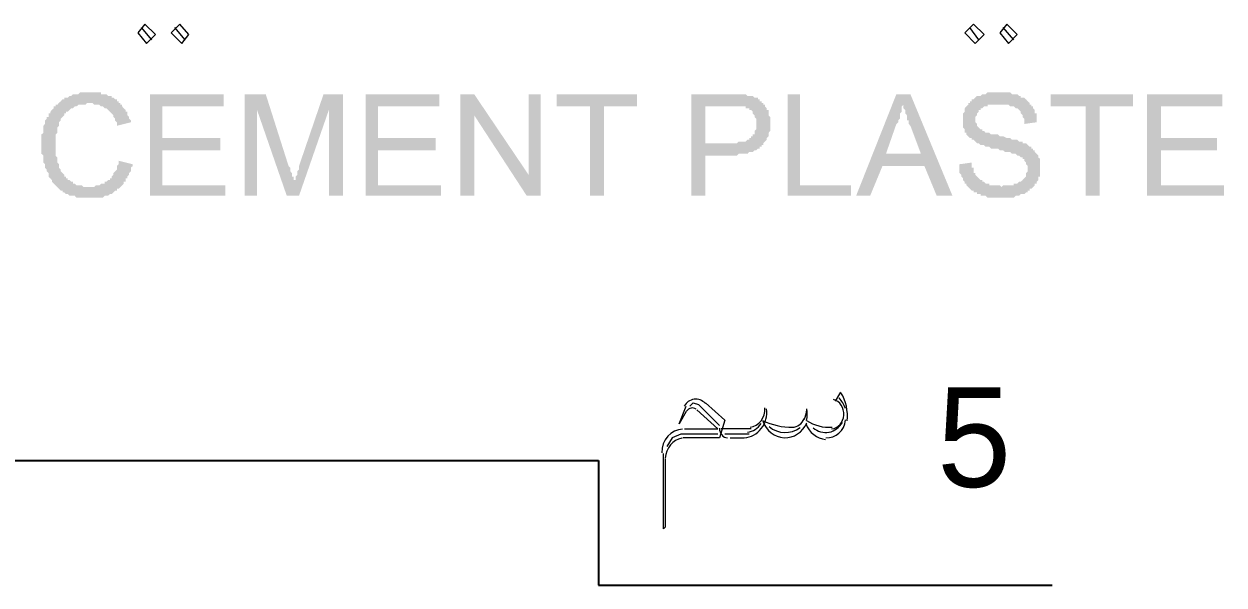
# Model space of a CAD drawing. Header units: inches. Extents: x -351 to 2582, y -266 to 144.
# Drawn here: x 282.264 to 283.445, y -56.739 to -56.188 of the extents above; entities that cross this region are included whole.
import ezdxf

# ---------------------------------------------------------------- set-up
doc = ezdxf.new("R2010")
doc.units = ezdxf.units.IN
doc.header["$MEASUREMENT"] = 0
doc.layers.add('PDF2_Geometry', color=7, linetype='Continuous')
doc.layers.add('WALL', color=7, linetype='Continuous')
doc.styles.add('XARAB', font='XARB.SHX', dxfattribs={"height": 0.2})

# ---------------------------------------------------------------- blocks, each defined once
blk = doc.blocks.new('A$C5888202B')
at = {"layer": 'PDF2_Geometry', "lineweight": -3}
for points in [[(1.0028, -1.2575), (1.0176, -1.2612), (1.0176, -1.2631), (1.0157, -1.2649), (1.0157, -1.2668), (1.0157, -1.2686), (1.0139, -1.2705), (1.0139, -1.2723), (1.012, -1.2742), (1.012, -1.276), (1.0102, -1.276), (1.0102, -1.2779), (1.0102, -1.2797), (1.0083, -1.2797), (1.0083, -1.2816), (1.0065, -1.2834), (1.0046, -1.2853), (1.0028, -1.2871), (1.001, -1.2871), (1.001, -1.289), (0.9991, -1.289), (0.9973, -1.2908), (0.9954, -1.2927), (0.9936, -1.2927), (0.9917, -1.2945), (0.9899, -1.2945), (0.988, -1.2945), (0.9862, -1.2964), (0.9843, -1.2964), (0.9825, -1.2964), (0.9806, -1.2964), (0.9788, -1.2964), (0.9769, -1.2964), (0.9751, -1.2964), (0.9732, -1.2964), (0.9714, -1.2964), (0.9695, -1.2964), (0.9677, -1.2964), (0.9658, -1.2964), (0.964, -1.2964), (0.9621, -1.2964), (0.9603, -1.2964), (0.9584, -1.2964), (0.9566, -1.2945), (0.9547, -1.2945), (0.9529, -1.2945), (0.951, -1.2945), (0.9492, -1.2927), (0.9473, -1.2927), (0.9455, -1.2908), (0.9436, -1.2908), (0.9436, -1.289), (0.9418, -1.289), (0.9399, -1.2871), (0.9381, -1.2853), (0.9362, -1.2834), (0.9344, -1.2816), (0.9325, -1.2797), (0.9325, -1.2779), (0.9307, -1.276), (0.9288, -1.2742), (0.9288, -1.2723), (0.9288, -1.2705), (0.927, -1.2686), (0.927, -1.2668), (0.9251, -1.2649), (0.9251, -1.2631), (0.9251, -1.2612), (0.9233, -1.2594), (0.9233, -1.2575), (0.9233, -1.2557), (0.9233, -1.2539), (0.9233, -1.252), (0.9214, -1.2502), (0.9214, -1.2483), (0.9214, -1.2465), (0.9214, -1.2446), (0.9214, -1.2428), (0.9214, -1.2409), (0.9214, -1.2391), (0.9214, -1.2372), (0.9214, -1.2354), (0.9214, -1.2335), (0.9214, -1.2317), (0.9214, -1.2298), (0.9233, -1.228), (0.9233, -1.2261), (0.9233, -1.2243), (0.9233, -1.2224), (0.9233, -1.2206), (0.9251, -1.2187), (0.9251, -1.2169), (0.9251, -1.215), (0.927, -1.2132), (0.927, -1.2113), (0.9288, -1.2113), (0.9288, -1.2095), (0.9288, -1.2076), (0.9307, -1.2076), (0.9307, -1.2058), (0.9325, -1.2039), (0.9344, -1.2021), (0.9344, -1.2002), (0.9362, -1.2002), (0.9362, -1.1984), (0.9381, -1.1984), (0.9399, -1.1965), (0.9418, -1.1947), (0.9436, -1.1928), (0.9455, -1.1928), (0.9455, -1.191), (0.9473, -1.191), (0.9492, -1.191), (0.951, -1.1891), (0.9529, -1.1891), (0.9547, -1.1873), (0.9566, -1.1873), (0.9584, -1.1873), (0.9603, -1.1873), (0.9621, -1.1854), (0.964, -1.1854), (0.9658, -1.1854), (0.9677, -1.1854), (0.9695, -1.1854), (0.9714, -1.1854), (0.9732, -1.1854), (0.9751, -1.1854), (0.9769, -1.1854), (0.9788, -1.1854), (0.9806, -1.1854), (0.9825, -1.1854), (0.9843, -1.1854), (0.9843, -1.1873), (0.9862, -1.1873), (0.988, -1.1873), (0.9899, -1.1873), (0.9917, -1.1891), (0.9936, -1.1891), (0.9954, -1.1891), (0.9954, -1.191), (0.9973, -1.191), (0.9991, -1.1928), (1.001, -1.1928), (1.001, -1.1947), (1.0028, -1.1947), (1.0028, -1.1965), (1.0046, -1.1965), (1.0046, -1.1984), (1.0065, -1.1984), (1.0065, -1.2002), (1.0083, -1.2021), (1.0102, -1.2039), (1.0102, -1.2058), (1.012, -1.2058), (1.012, -1.2076), (1.012, -1.2095), (1.0139, -1.2113), (1.0139, -1.2132), (1.0157, -1.215), (1.0157, -1.2169), (1.001, -1.2206), (1.001, -1.2187), (1.001, -1.2169), (0.9991, -1.215), (0.9991, -1.2132), (0.9973, -1.2113), (0.9973, -1.2095), (0.9954, -1.2076), (0.9936, -1.2058), (0.9917, -1.2039), (0.9899, -1.2021), (0.988, -1.2021), (0.9862, -1.2002), (0.9843, -1.2002), (0.9825, -1.1984), (0.9806, -1.1984), (0.9788, -1.1984), (0.9769, -1.1984), (0.9751, -1.1965), (0.9732, -1.1965), (0.9714, -1.1965), (0.9695, -1.1965), (0.9677, -1.1984), (0.9658, -1.1984), (0.964, -1.1984), (0.9621, -1.1984), (0.9603, -1.1984), (0.9584, -1.2002), (0.9566, -1.2002), (0.9547, -1.2021), (0.9529, -1.2021), (0.951, -1.2039), (0.9492, -1.2058), (0.9473, -1.2058), (0.9473, -1.2076), (0.9455, -1.2076), (0.9455, -1.2095), (0.9436, -1.2113), (0.9418, -1.2132), (0.9418, -1.215), (0.9399, -1.2169), (0.9399, -1.2187), (0.9399, -1.2206), (0.9381, -1.2224), (0.9381, -1.2243), (0.9381, -1.2261), (0.9381, -1.228), (0.9362, -1.2298), (0.9362, -1.2317), (0.9362, -1.2335), (0.9362, -1.2354), (0.9362, -1.2372), (0.9362, -1.2391), (0.9362, -1.2409), (0.9362, -1.2428), (0.9362, -1.2446), (0.9362, -1.2465), (0.9362, -1.2483), (0.9362, -1.2502), (0.9362, -1.252), (0.9381, -1.2539), (0.9381, -1.2557), (0.9381, -1.2575), (0.9381, -1.2594), (0.9399, -1.2612), (0.9399, -1.2631), (0.9399, -1.2649), (0.9418, -1.2668), (0.9418, -1.2686), (0.9436, -1.2705), (0.9455, -1.2723), (0.9455, -1.2742), (0.9473, -1.2742), (0.9473, -1.276), (0.9492, -1.276), (0.9492, -1.2779), (0.951, -1.2779), (0.9529, -1.2797), (0.9547, -1.2797), (0.9547, -1.2816), (0.9566, -1.2816), (0.9584, -1.2834), (0.9603, -1.2834), (0.9621, -1.2834), (0.964, -1.2834), (0.9658, -1.2853), (0.9677, -1.2853), (0.9695, -1.2853), (0.9714, -1.2853), (0.9732, -1.2853), (0.9751, -1.2853), (0.9769, -1.2853), (0.9788, -1.2834), (0.9806, -1.2834), (0.9825, -1.2834), (0.9843, -1.2816), (0.9862, -1.2816), (0.988, -1.2816), (0.988, -1.2797), (0.9899, -1.2797), (0.9917, -1.2779), (0.9936, -1.2779), (0.9936, -1.276), (0.9954, -1.276), (0.9954, -1.2742), (0.9973, -1.2723), (0.9973, -1.2705), (0.9991, -1.2686), (1.001, -1.2668), (1.001, -1.2649), (1.001, -1.2631), (1.0028, -1.2612), (1.0028, -1.2594), (1.0028, -1.2575)], [(1.0361, -1.2945), (1.0361, -1.1873), (1.1137, -1.1873), (1.1137, -1.2002), (1.049, -1.2002), (1.049, -1.2335), (1.11, -1.2335), (1.11, -1.2465), (1.049, -1.2465), (1.049, -1.2834), (1.1156, -1.2834), (1.1156, -1.2945)], [(1.1359, -1.2945), (1.1359, -1.1873), (1.1581, -1.1873), (1.1822, -1.2631), (1.184, -1.2649), (1.184, -1.2668), (1.184, -1.2686), (1.1858, -1.2705), (1.1858, -1.2723), (1.1858, -1.2742), (1.1877, -1.2742), (1.1877, -1.276), (1.1877, -1.2779), (1.1877, -1.2797), (1.1877, -1.2779), (1.1895, -1.2779), (1.1895, -1.276), (1.1895, -1.2742), (1.1914, -1.2723), (1.1914, -1.2705), (1.1914, -1.2686), (1.1932, -1.2668), (1.1932, -1.2649), (1.1932, -1.2631), (1.2191, -1.1873), (1.2395, -1.1873), (1.2395, -1.2945), (1.2247, -1.2945), (1.2247, -1.2039), (1.1932, -1.2945), (1.1803, -1.2945), (1.1489, -1.2039), (1.1489, -1.2945)], [(1.2635, -1.2945), (1.2635, -1.1873), (1.3412, -1.1873), (1.3412, -1.2002), (1.2764, -1.2002), (1.2764, -1.2335), (1.3375, -1.2335), (1.3375, -1.2465), (1.2764, -1.2465), (1.2764, -1.2834), (1.343, -1.2834), (1.343, -1.2945)], [(1.3634, -1.2945), (1.3634, -1.1873), (1.3781, -1.1873), (1.4355, -1.2723), (1.4355, -1.1873), (1.4484, -1.1873), (1.4484, -1.2945), (1.4336, -1.2945), (1.3781, -1.2095), (1.3781, -1.2945)], [(1.5002, -1.2945), (1.5002, -1.2002), (1.465, -1.2002), (1.465, -1.1873), (1.5501, -1.1873), (1.5501, -1.2002), (1.515, -1.2002), (1.515, -1.2945)], [(1.7091, -1.2945), (1.7091, -1.1873), (1.7221, -1.1873), (1.7221, -1.2834), (1.7757, -1.2834), (1.7757, -1.2945)], [(1.8903, -1.2612), (1.9033, -1.2594), (1.9033, -1.2612), (1.9033, -1.2631), (1.9033, -1.2649), (1.9051, -1.2649), (1.9051, -1.2668), (1.9051, -1.2686), (1.9051, -1.2705), (1.907, -1.2705), (1.907, -1.2723), (1.9088, -1.2742), (1.9106, -1.276), (1.9125, -1.2779), (1.9143, -1.2779), (1.9143, -1.2797), (1.9162, -1.2797), (1.918, -1.2816), (1.9199, -1.2816), (1.9217, -1.2816), (1.9217, -1.2834), (1.9236, -1.2834), (1.9254, -1.2834), (1.9273, -1.2834), (1.9291, -1.2834), (1.931, -1.2834), (1.9328, -1.2834), (1.9347, -1.2853), (1.9365, -1.2834), (1.9384, -1.2834), (1.9402, -1.2834), (1.9421, -1.2834), (1.9439, -1.2834), (1.9458, -1.2834), (1.9476, -1.2834), (1.9476, -1.2816), (1.9495, -1.2816), (1.9513, -1.2816), (1.9532, -1.2797), (1.955, -1.2797), (1.9569, -1.2779), (1.9587, -1.276), (1.9606, -1.2742), (1.9606, -1.2723), (1.9606, -1.2705), (1.9624, -1.2686), (1.9624, -1.2668), (1.9624, -1.2649), (1.9624, -1.2631), (1.9606, -1.2612), (1.9606, -1.2594), (1.9587, -1.2575), (1.9587, -1.2557), (1.9569, -1.2557), (1.9569, -1.2539), (1.955, -1.2539), (1.9532, -1.252), (1.9513, -1.252), (1.9495, -1.2502), (1.9476, -1.2502), (1.9458, -1.2502), (1.9439, -1.2483), (1.9421, -1.2483), (1.9402, -1.2483), (1.9384, -1.2483), (1.9365, -1.2465), (1.9347, -1.2465), (1.9328, -1.2465), (1.931, -1.2446), (1.9291, -1.2446), (1.9273, -1.2446), (1.9254, -1.2446), (1.9236, -1.2446), (1.9217, -1.2428), (1.9199, -1.2428), (1.918, -1.2428), (1.9162, -1.2409), (1.9143, -1.2409), (1.9125, -1.2409), (1.9106, -1.2391), (1.9088, -1.2391), (1.907, -1.2372), (1.9051, -1.2354), (1.9033, -1.2354), (1.9033, -1.2335), (1.9014, -1.2335), (1.8996, -1.2317), (1.8977, -1.2298), (1.8977, -1.228), (1.8959, -1.228), (1.8959, -1.2261), (1.8959, -1.2243), (1.894, -1.2224), (1.894, -1.2206), (1.894, -1.2187), (1.894, -1.2169), (1.894, -1.215), (1.894, -1.2132), (1.894, -1.2113), (1.894, -1.2095), (1.894, -1.2076), (1.8959, -1.2058), (1.8959, -1.2039), (1.8959, -1.2021), (1.8977, -1.2002), (1.8996, -1.1984), (1.8996, -1.1965), (1.9014, -1.1965), (1.9014, -1.1947), (1.9033, -1.1947), (1.9033, -1.1928), (1.9051, -1.1928), (1.907, -1.191), (1.9088, -1.1891), (1.9106, -1.1891), (1.9125, -1.1891), (1.9143, -1.1873), (1.9162, -1.1873), (1.918, -1.1873), (1.9199, -1.1854), (1.9217, -1.1854), (1.9236, -1.1854), (1.9254, -1.1854), (1.9273, -1.1854), (1.9291, -1.1854), (1.931, -1.1854), (1.9328, -1.1854), (1.9347, -1.1854), (1.9365, -1.1854), (1.9384, -1.1854), (1.9402, -1.1854), (1.9421, -1.1854), (1.9439, -1.1854), (1.9458, -1.1873), (1.9476, -1.1873), (1.9495, -1.1873), (1.9513, -1.1873), (1.9532, -1.1891), (1.955, -1.1891), (1.955, -1.191), (1.9569, -1.191), (1.9587, -1.191), (1.9606, -1.1928), (1.9624, -1.1947), (1.9643, -1.1965), (1.9643, -1.1984), (1.9661, -1.1984), (1.9661, -1.2002), (1.968, -1.2002), (1.968, -1.2021), (1.9698, -1.2039), (1.9698, -1.2058), (1.9698, -1.2076), (1.9717, -1.2076), (1.9717, -1.2095), (1.9717, -1.2113), (1.9717, -1.2132), (1.9717, -1.215), (1.9717, -1.2169), (1.9587, -1.2187), (1.9587, -1.2169), (1.9587, -1.215), (1.9587, -1.2132), (1.9569, -1.2113), (1.9569, -1.2095), (1.955, -1.2076), (1.955, -1.2058), (1.9532, -1.2039), (1.9513, -1.2021), (1.9495, -1.2021), (1.9476, -1.2002), (1.9458, -1.2002), (1.9439, -1.2002), (1.9421, -1.1984), (1.9402, -1.1984), (1.9384, -1.1984), (1.9365, -1.1984), (1.9347, -1.1984), (1.9328, -1.1984), (1.931, -1.1984), (1.9291, -1.1984), (1.9273, -1.1984), (1.9254, -1.1984), (1.9236, -1.1984), (1.9217, -1.1984), (1.9199, -1.1984), (1.9199, -1.2002), (1.918, -1.2002), (1.9162, -1.2002), (1.9143, -1.2021), (1.9125, -1.2021), (1.9125, -1.2039), (1.9106, -1.2039), (1.9106, -1.2058), (1.9088, -1.2076), (1.9088, -1.2095), (1.907, -1.2113), (1.907, -1.2132), (1.907, -1.215), (1.907, -1.2169), (1.9088, -1.2187), (1.9088, -1.2206), (1.9106, -1.2224), (1.9125, -1.2243), (1.9143, -1.2243), (1.9143, -1.2261), (1.9162, -1.2261), (1.918, -1.228), (1.9199, -1.228), (1.9217, -1.228), (1.9236, -1.2298), (1.9254, -1.2298), (1.9273, -1.2298), (1.931, -1.2298), (1.9328, -1.2317), (1.9347, -1.2317), (1.9365, -1.2317), (1.9402, -1.2335), (1.9421, -1.2335), (1.9439, -1.2335), (1.9458, -1.2354), (1.9476, -1.2354), (1.9495, -1.2354), (1.9513, -1.2354), (1.9532, -1.2372), (1.955, -1.2372), (1.9569, -1.2372), (1.9569, -1.2391), (1.9587, -1.2391), (1.9606, -1.2391), (1.9624, -1.2409), (1.9643, -1.2428), (1.9661, -1.2428), (1.9661, -1.2446), (1.968, -1.2446), (1.968, -1.2465), (1.9698, -1.2465), (1.9698, -1.2483), (1.9717, -1.2502), (1.9735, -1.252), (1.9735, -1.2539), (1.9754, -1.2557), (1.9754, -1.2575), (1.9754, -1.2594), (1.9754, -1.2612), (1.9754, -1.2631), (1.9754, -1.2649), (1.9754, -1.2668), (1.9754, -1.2686), (1.9754, -1.2705), (1.9754, -1.2723), (1.9754, -1.2742), (1.9735, -1.2742), (1.9735, -1.276), (1.9735, -1.2779), (1.9717, -1.2797), (1.9717, -1.2816), (1.9698, -1.2816), (1.9698, -1.2834), (1.968, -1.2853), (1.9661, -1.2871), (1.9643, -1.2871), (1.9643, -1.289), (1.9624, -1.289), (1.9624, -1.2908), (1.9606, -1.2908), (1.9587, -1.2927), (1.9569, -1.2927), (1.955, -1.2927), (1.9532, -1.2945), (1.9513, -1.2945), (1.9495, -1.2945), (1.9476, -1.2964), (1.9458, -1.2964), (1.9439, -1.2964), (1.9421, -1.2964), (1.9402, -1.2964), (1.9384, -1.2964), (1.9365, -1.2964), (1.9347, -1.2964), (1.9328, -1.2964), (1.931, -1.2964), (1.9291, -1.2964), (1.9273, -1.2964), (1.9254, -1.2964), (1.9236, -1.2964), (1.9217, -1.2964), (1.9199, -1.2964), (1.918, -1.2945), (1.9162, -1.2945), (1.9143, -1.2945), (1.9125, -1.2945), (1.9125, -1.2927), (1.9106, -1.2927), (1.9088, -1.2927), (1.9088, -1.2908), (1.907, -1.2908), (1.9051, -1.2908), (1.9051, -1.289), (1.9033, -1.289), (1.9014, -1.2871), (1.8996, -1.2853), (1.8977, -1.2834), (1.8977, -1.2816), (1.8959, -1.2816), (1.8959, -1.2797), (1.894, -1.2779), (1.894, -1.276), (1.8922, -1.2742), (1.8922, -1.2723), (1.8903, -1.2705), (1.8903, -1.2686), (1.8903, -1.2668), (1.8903, -1.2649), (1.8903, -1.2631), (1.8903, -1.2612)], [(2.0234, -1.2945), (2.0234, -1.2002), (1.9865, -1.2002), (1.9865, -1.1873), (2.0734, -1.1873), (2.0734, -1.2002), (2.0382, -1.2002), (2.0382, -1.2945)], [(2.0882, -1.2945), (2.0882, -1.1873), (2.1677, -1.1873), (2.1677, -1.2002), (2.1029, -1.2002), (2.1029, -1.2335), (2.1621, -1.2335), (2.1621, -1.2465), (2.1029, -1.2465), (2.1029, -1.2834), (2.1695, -1.2834), (2.1695, -1.2945)]]:
    blk.add_hatch(color=256, dxfattribs=at).paths.add_polyline_path(points)
h = blk.add_hatch(color=256, dxfattribs=at)
h.paths.add_polyline_path([(1.6074, -1.2945), (1.6074, -1.1873), (1.6481, -1.1873), (1.6499, -1.1873), (1.6518, -1.1873), (1.6536, -1.1873), (1.6555, -1.1873), (1.6573, -1.1873), (1.6592, -1.1873), (1.661, -1.1873), (1.6629, -1.1873), (1.6647, -1.1873), (1.6666, -1.1891), (1.6684, -1.1891), (1.6703, -1.1891), (1.6721, -1.1891), (1.674, -1.191), (1.6758, -1.191), (1.6777, -1.191), (1.6777, -1.1928), (1.6795, -1.1928), (1.6795, -1.1947), (1.6814, -1.1947), (1.6814, -1.1965), (1.6832, -1.1965), (1.6832, -1.1984), (1.6851, -1.1984), (1.6851, -1.2002), (1.6869, -1.2021), (1.6869, -1.2039), (1.6888, -1.2039), (1.6888, -1.2058), (1.6888, -1.2076), (1.6888, -1.2095), (1.6906, -1.2113), (1.6906, -1.2132), (1.6906, -1.215), (1.6906, -1.2169), (1.6906, -1.2187), (1.6906, -1.2206), (1.6906, -1.2224), (1.6906, -1.2243), (1.6906, -1.2261), (1.6888, -1.228), (1.6888, -1.2298), (1.6888, -1.2317), (1.6869, -1.2335), (1.6869, -1.2354), (1.6851, -1.2372), (1.6832, -1.2391), (1.6832, -1.2409), (1.6814, -1.2409), (1.6814, -1.2428), (1.6795, -1.2428), (1.6795, -1.2446), (1.6777, -1.2446), (1.6758, -1.2465), (1.674, -1.2465), (1.6721, -1.2483), (1.6703, -1.2483), (1.6684, -1.2483), (1.6666, -1.2502), (1.6647, -1.2502), (1.6629, -1.2502), (1.661, -1.2502), (1.6592, -1.2502), (1.6573, -1.2502), (1.6555, -1.252), (1.6536, -1.252), (1.6518, -1.252), (1.6499, -1.252), (1.6222, -1.252), (1.6222, -1.2945)], flags=0)
h.paths.add_polyline_path([(1.6222, -1.2391), (1.6499, -1.2391), (1.6518, -1.2391), (1.6536, -1.2391), (1.6555, -1.2391), (1.6573, -1.2372), (1.6592, -1.2372), (1.661, -1.2372), (1.6629, -1.2372), (1.6647, -1.2372), (1.6666, -1.2354), (1.6684, -1.2354), (1.6684, -1.2335), (1.6703, -1.2335), (1.6703, -1.2317), (1.6721, -1.2317), (1.6721, -1.2298), (1.674, -1.2298), (1.674, -1.228), (1.674, -1.2261), (1.6758, -1.2243), (1.6758, -1.2224), (1.6758, -1.2206), (1.6758, -1.2187), (1.6758, -1.2169), (1.6758, -1.215), (1.6758, -1.2132), (1.674, -1.2113), (1.674, -1.2095), (1.6721, -1.2076), (1.6721, -1.2058), (1.6703, -1.2039), (1.6684, -1.2039), (1.6684, -1.2021), (1.6666, -1.2021), (1.6647, -1.2021), (1.6647, -1.2002), (1.6629, -1.2002), (1.661, -1.2002), (1.6592, -1.2002), (1.6573, -1.2002), (1.6555, -1.2002), (1.6536, -1.2002), (1.6518, -1.2002), (1.6499, -1.2002), (1.6222, -1.2002)], flags=0)
h = blk.add_hatch(color=256, dxfattribs=at)
h.paths.add_polyline_path([(1.7812, -1.2945), (1.8237, -1.1873), (1.8385, -1.1873), (1.8829, -1.2945), (1.8663, -1.2945), (1.8533, -1.2631), (1.809, -1.2631), (1.796, -1.2945)], flags=0)
h.paths.add_polyline_path([(1.8127, -1.2502), (1.8496, -1.2502), (1.8385, -1.2206), (1.8367, -1.2187), (1.8367, -1.2169), (1.8367, -1.215), (1.8348, -1.215), (1.8348, -1.2132), (1.8348, -1.2113), (1.8348, -1.2095), (1.833, -1.2076), (1.833, -1.2058), (1.833, -1.2039), (1.8311, -1.2021), (1.8311, -1.2002), (1.8311, -1.1984), (1.8293, -1.2002), (1.8293, -1.2021), (1.8293, -1.2039), (1.8293, -1.2058), (1.8274, -1.2076), (1.8274, -1.2095), (1.8274, -1.2113), (1.8274, -1.2132), (1.8256, -1.215), (1.8256, -1.2169), (1.8237, -1.2187)], flags=0)
at = {"layer": 'PDF2_Geometry', "lineweight": 18}
for p, q in [((1.0305, -1.1133), (1.0231, -1.1226)), ((1.0416, -1.1244), (1.0305, -1.1133)), ((1.0675, -1.1133), (1.0583, -1.1226)), ((1.0768, -1.1244), (1.0675, -1.1133)), ((1.9051, -1.1133), (1.8959, -1.1226)), ((1.9162, -1.1244), (1.9051, -1.1133)), ((1.9402, -1.1133), (1.9328, -1.1226)), ((1.9513, -1.1244), (1.9402, -1.1133)), ((1.0231, -1.1226), (1.0324, -1.1337)), ((1.0379, -1.13), (1.0268, -1.117)), ((1.0324, -1.1337), (1.0416, -1.1244)), ((1.0583, -1.1226), (1.0694, -1.1337)), ((1.0731, -1.13), (1.062, -1.117)), ((1.0694, -1.1337), (1.0768, -1.1244)), ((1.8959, -1.1226), (1.907, -1.1337)), ((1.9106, -1.13), (1.9014, -1.117)), ((1.907, -1.1337), (1.9162, -1.1244)), ((1.9328, -1.1226), (1.9421, -1.1337)), ((1.9476, -1.13), (1.9365, -1.117)), ((1.9421, -1.1337), (1.9513, -1.1244)), ((1.7646, -1.5016), (1.759, -1.5109)), ((1.5945, -1.5349), (1.6019, -1.5164)), ((1.6056, -1.5164), (1.6093, -1.5127)), ((1.6093, -1.5127), (1.6148, -1.5146)), ((1.6148, -1.5146), (1.637, -1.5367)), ((1.6222, -1.5127), (1.6425, -1.5312)), ((1.6019, -1.522), (1.5945, -1.5349)), ((1.6352, -1.5404), (1.613, -1.5201)), ((1.6425, -1.5312), (1.637, -1.5497)), ((1.6, -1.5404), (1.6352, -1.5404)), ((1.6703, -1.5404), (1.6388, -1.5404)), ((1.5871, -1.5497), (1.5815, -1.5589)), ((1.5963, -1.546), (1.5871, -1.5497)), ((1.6352, -1.546), (1.5963, -1.546)), ((1.637, -1.5497), (1.5982, -1.5497)), ((1.6684, -1.546), (1.6425, -1.546)), ((1.6481, -1.5497), (1.6629, -1.5497)), ((1.5778, -1.6458), (1.5778, -1.5663)), ((1.5797, -1.5719), (1.5797, -1.644)), ((1.5797, -1.644), (1.5778, -1.6458))]:
    blk.add_line(p, q, dxfattribs=at)
at = {"layer": 'PDF2_Geometry', "color": 8, "lineweight": 25, "true_color": 0x7f7f7f}
for p, q in [((0.4537, -1.5737), (1.5094, -1.5737)), ((1.5094, -1.5737), (1.5094, -1.705)), ((1.5094, -1.705), (1.9883, -1.705))]:
    blk.add_line(p, q, dxfattribs=at)
at = {"layer": 'PDF2_Geometry', "lineweight": 18}
for centre, radius, start, end in [((1.7253, -1.5265), 0.0467, 353.4697, 31.4365), ((1.612, -1.5229), 0.0139, 43.2836, 151.6361), ((1.6587, -1.5229), 0.0282, 322.602, 7.4146), ((1.6956, -1.5244), 0.034, 348.1191, 8.7517), ((1.7392, -1.5297), 0.0326, 19.5827, 42.373), ((1.7139, -1.4652), 0.0734, 244.5203, 270.3098), ((1.6921, -1.5157), 0.0373, 336.8695, 353.2162), ((1.7526, -1.496), 0.0426, 236.1926, 274.5592), ((1.7489, -1.5241), 0.02, 229.5493, 280.6195)]:
    blk.add_arc(centre, radius, start, end, dxfattribs=at)
for points in [[(1.6124, -1.5196), (1.609, -1.5172), (1.6047, -1.5181), (1.6021, -1.5217)], [(1.6693, -1.5385), (1.6787, -1.5374), (1.6856, -1.5284), (1.685, -1.518)], [(1.7682, -1.5258), (1.7687, -1.518), (1.7641, -1.511), (1.7573, -1.5094)], [(1.6828, -1.5318), (1.6862, -1.5422), (1.6951, -1.5492), (1.7053, -1.5497)], [(1.714, -1.5386), (1.7192, -1.5385), (1.724, -1.535), (1.7262, -1.5297)], [(1.7493, -1.5496), (1.7597, -1.5505), (1.7688, -1.5422), (1.77, -1.5309)], [(1.7554, -1.5404), (1.7623, -1.5398), (1.7678, -1.5336), (1.7682, -1.5258)], [(1.5981, -1.5405), (1.5858, -1.541), (1.576, -1.552), (1.576, -1.5654)], [(1.637, -1.5395), (1.637, -1.5422), (1.6379, -1.5448), (1.6394, -1.5467)], [(1.6631, -1.5497), (1.6701, -1.5493), (1.6766, -1.5458), (1.6811, -1.54)], [(1.6667, -1.5439), (1.6725, -1.5431), (1.6776, -1.5397), (1.681, -1.5346)], [(1.6893, -1.5378), (1.6989, -1.5459), (1.712, -1.5463), (1.7221, -1.5388)], [(1.7053, -1.5497), (1.7155, -1.5501), (1.725, -1.5438), (1.7291, -1.5338)], [(1.728, -1.5347), (1.7318, -1.5443), (1.7398, -1.5507), (1.749, -1.5515)], [(1.7526, -1.5438), (1.7584, -1.5427), (1.7636, -1.5389), (1.7668, -1.5334)], [(1.5974, -1.55), (1.5877, -1.5518), (1.5804, -1.5606), (1.5797, -1.5712)], [(1.6394, -1.5467), (1.641, -1.5486), (1.6431, -1.5497), (1.6454, -1.5497)]]:
    blk.add_open_spline(points, degree=3, dxfattribs=at)
at = {"layer": 'PDF2_Geometry', "color": 7, "style": 'XARAB'}
blk.add_text('5', height=0.1051, dxfattribs=at).set_placement((1.8667, -1.6015))

msp = doc.modelspace()

# ---------------------------------------------------------------- block references
at = {"layer": 'WALL', "color": 0, "ltscale": 0.5, "xscale": 0.932005603524069, "yscale": 0.932005603524069, "zscale": 0.932005603524069}
msp.add_blockref('A$C5888202B', (281.4229, -55.15), dxfattribs=at)

doc.saveas('drawing.dxf')
